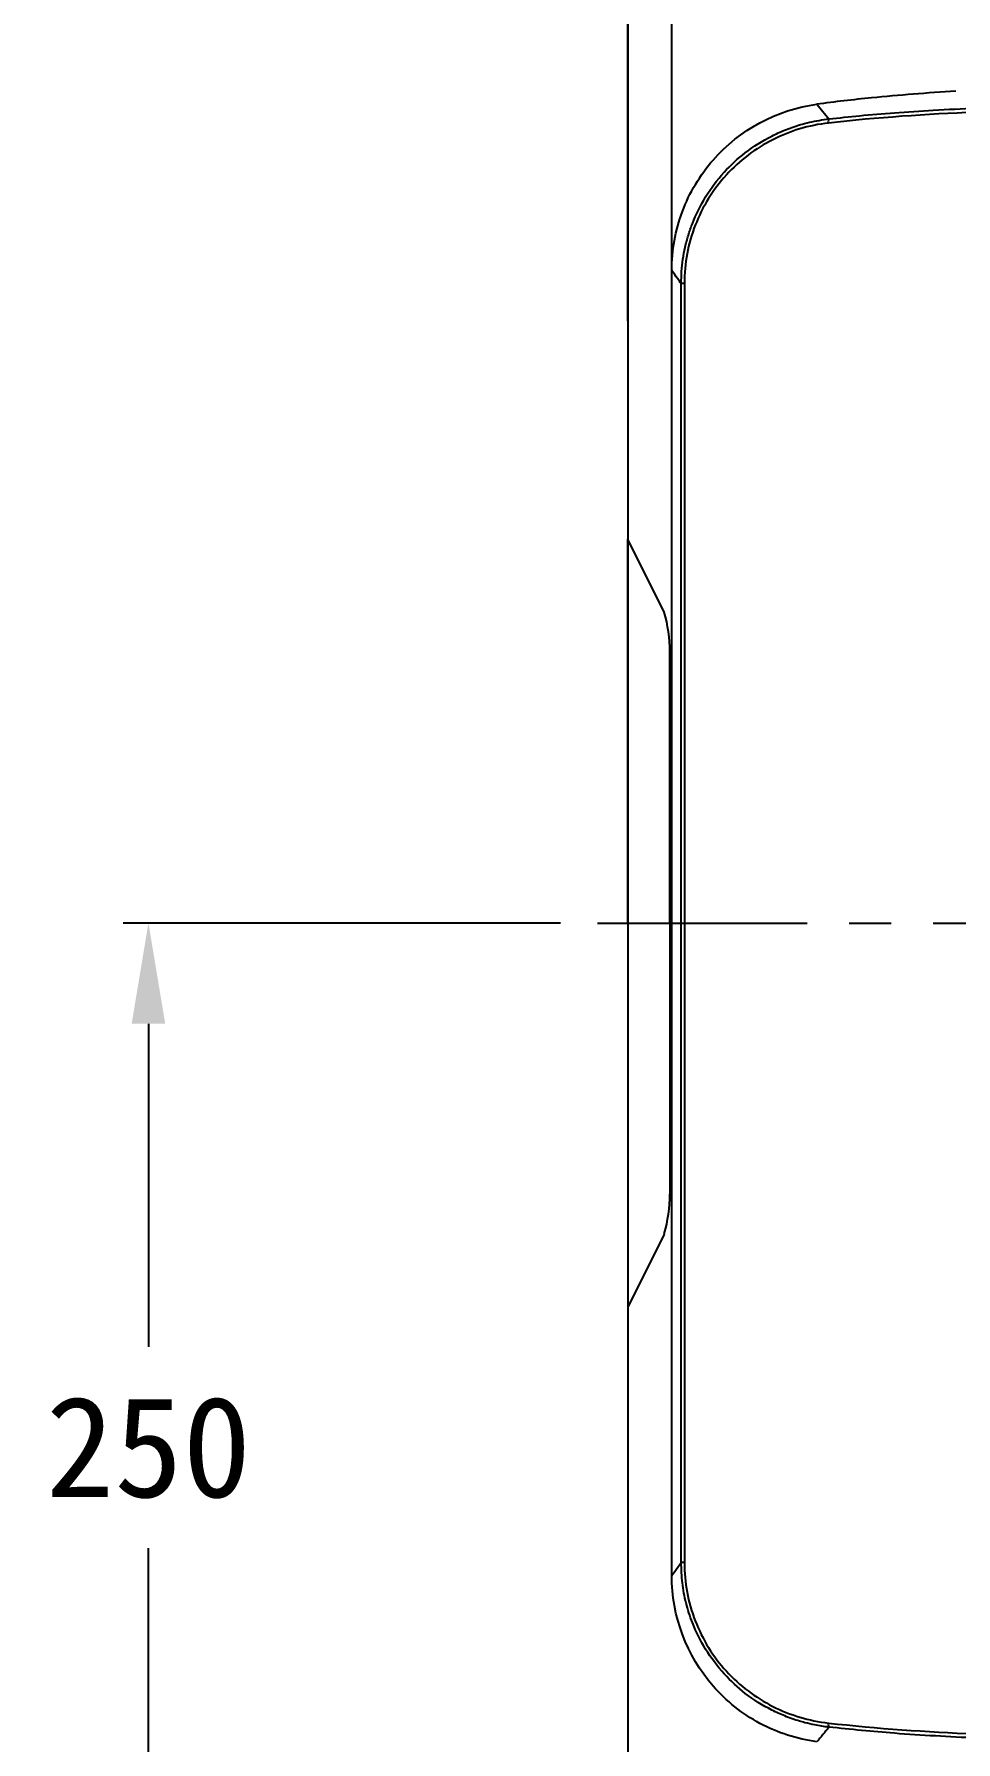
# Model space of a CAD drawing. Extents: x -2137 to 3740, y 68 to 2359.
# Drawn here: x 1163.6 to 1383.4, y 1499.8 to 1906.7 of the extents above; entities that cross this region are included whole.
import ezdxf

# ---------------------------------------------------------------- set-up
doc = ezdxf.new("R2010")
doc.units = 0
doc.header["$LTSCALE"] = 20
doc.header["$MEASUREMENT"] = 0
doc.linetypes.add('CENTER', pattern=[2, 1.25, -0.25, 0.25, -0.25])
doc.layers.get('0').update_dxf_attribs({"linetype": 'CONTINUOUS'})
doc.layers.get('DEFPOINTS').update_dxf_attribs({"linetype": 'CONTINUOUS'})
for name, color, linetype in [('1', 7, 'CONTINUOUS'), ('6', 6, 'CONTINUOUS'), ('CENTER', 2, 'CENTER')]:
    doc.layers.add(name, color=color, linetype=linetype)
doc.dimstyles.get("Standard").update_dxf_attribs({"dimtxt": 2.7, "dimasz": 2.5, "dimexe": 1.5, "dimexo": 1.5, "dimgap": 1.5, "dimtad": 1, "dimdec": 0, "dimlfac": 10, "dimzin": 0, "dimdsep": 46, "dimtxsty": 'Standard', "dimcen": 0, "dimclrt": 2, "dimadec": 0, "dimazin": 0, "dimtfac": 1, "dimtdec": 0, "dimtmove": 0, "dimatfit": 3, "dimfxl": 0, "dimtolj": 1, "dimtzin": 0, "dimarcsym": 0})

# ---------------------------------------------------------------- blocks, each defined once
blk = doc.blocks.new('*D31')
at = {"color": 3, "lineweight": -2}
for p, q in [((1289.12, 1694.9), (1184.86, 1694.9)), ((1190.86, 1670.9), (1190.86, 1593.9)), ((1190.86, 1468.9), (1190.86, 1545.9)), ((1291.5, 1444.9), (1184.86, 1444.9))]:
    blk.add_line(p, q, dxfattribs=at)
at = {"color": 3}
for points in [[(1186.86, 1670.9), (1194.86, 1670.9), (1190.86, 1694.9)], [(1186.86, 1468.9), (1194.86, 1468.9), (1190.86, 1444.9)]]:
    blk.add_solid(points, dxfattribs=at)
at = {"layer": 'DEFPOINTS', "color": 0}
for p in [(1290.92, 1694.9), (1190.86, 1444.9), (1293.3, 1444.9)]:
    blk.add_point(p, dxfattribs=at)
at = {"color": 2, "insert": (1190.86, 1569.9), "char_height": 24, "attachment_point": 5}
blk.add_mtext('\\A1;250', dxfattribs=at)
blk = doc.blocks.new('*D27')
at = {"color": 3, "lineweight": -2}
for p, q in [((1305.18, 1838.43), (1305.18, 1973.13)), ((1315.64, 1838.43), (1315.64, 1973.13)), ((1281.18, 1967.13), (1205.18, 1967.13)), ((1315.64, 1967.13), (1305.18, 1967.13)), ((1339.64, 1967.13), (1363.64, 1967.13))]:
    blk.add_line(p, q, dxfattribs=at)
at = {"color": 3}
for points in [[(1281.18, 1971.13), (1281.18, 1963.13), (1305.18, 1967.13)], [(1339.64, 1971.13), (1339.64, 1963.13), (1315.64, 1967.13)]]:
    blk.add_solid(points, dxfattribs=at)
at = {"layer": 'DEFPOINTS', "color": 0}
for p in [(1315.64, 1967.13), (1305.18, 1836.63), (1315.64, 1836.63)]:
    blk.add_point(p, dxfattribs=at)
at = {"color": 2, "insert": (1231.18, 1991.13), "char_height": 24, "attachment_point": 5}
blk.add_mtext('\\A1;10', dxfattribs=at)
blk = doc.blocks.new('A$Cca7b564f')
at = {"layer": '1', "color": 7, "linetype": 'Continuous'}
for p, q in [((0, 44.75), (0, 355.75)), ((2.25, 47.86), (2.25, 352.63)), ((3.01, 352.63), (2.25, 352.63)), ((3.01, 352.63), (3.01, 47.86)), ((3.01, 47.86), (2.25, 47.86))]:
    blk.add_line(p, q, dxfattribs=at)
for centre, major_axis, start_param, end_param in [((37.6, 390.88), (0.113, -0.994), 3.195537, 4.685027), ((37.6, 9.61), (0.113, 0.994), 1.598159, 3.087648)]:
    blk.add_ellipse(centre, major_axis=major_axis, ratio=0.24046, start_param=start_param, end_param=end_param, dxfattribs=at)
for points, knots in [([(0, 355.75), (0, 360.58), (0.86, 365.29), (4.24, 374.31), (6.71, 378.44), (16.18, 389.29), (25.05, 394.08), (34.63, 395.37)], [0, 0, 0, 0, 0.25, 0.25, 0.5, 0.5, 1, 1, 1, 1]), ([(67.76, 398.49), (60.94, 398.05), (54.22, 397.53), (43.23, 396.44), (38.86, 395.94), (34.63, 395.37)], [0, 0, 0, 0, 0.595329, 0.595329, 1, 1, 1, 1]), ([(2.25, 352.63), (2.28, 353.6), (2.32, 355.55), (2.65, 358.45), (3.19, 361.33), (3.93, 364.16), (5.35, 368.25), (7.94, 373.48), (12.24, 379.19), (17.59, 384.11), (22.6, 387.27), (27.03, 389.29), (30.05, 390.35), (33.57, 391.3), (35.93, 391.65), (37.47, 391.87)], [0, 0, 0, 0, 0.049807, 0.099859, 0.15002, 0.200146, 0.250096, 0.372417, 0.499775, 0.618517, 0.749416, 0.808015, 0.874338, 0.917861, 1, 1, 1, 1]), ([(37.36, 390.88), (32.73, 390.36), (28.23, 389.01), (19.98, 384.83), (16.18, 381.97), (11.45, 376.78), (10, 374.87), (7.53, 370.87), (6.48, 368.77), (3.9, 362.13), (3.01, 357.43), (3.01, 352.63)], [0, 0, 0, 0, 0.25, 0.25, 0.5, 0.5, 0.625, 0.625, 0.75, 0.75, 1, 1, 1, 1]), ([(37.47, 391.87), (39.91, 392.14), (45.11, 392.69), (53.42, 393.38), (62.71, 394), (69.23, 394.32), (72.66, 394.48)], [0, 0, 0, 0, 0.208474, 0.444593, 0.708427, 1, 1, 1, 1]), ([(2.25, 352.63), (1.98, 353.01), (1.7, 353.39), (0.95, 354.43), (0.47, 355.09), (0, 355.75)], [0, 0, 0, 0, 0.368266, 0.368266, 1, 1, 1, 1]), ([(0, 44.75), (0.47, 45.4), (0.95, 46.06), (1.7, 47.1), (1.98, 47.48), (2.25, 47.86)], [0, 0, 0, 0, 0.631734, 0.631734, 1, 1, 1, 1]), ([(37.47, 8.62), (36.35, 8.77), (34.43, 9.04), (32.12, 9.58), (29.72, 10.26), (27.06, 11.19), (22.63, 13.2), (17.61, 16.36), (12.26, 21.29), (7.96, 26.99), (5.06, 32.81), (3.36, 38.18), (2.43, 42.98), (2.31, 46.24), (2.25, 47.86)], [0, 0, 0, 0, 0.060037, 0.102104, 0.125127, 0.191082, 0.250117, 0.381065, 0.499844, 0.627248, 0.749619, 0.833068, 0.916747, 1, 1, 1, 1]), ([(3.01, 47.86), (3.01, 43.06), (3.9, 38.35), (7.34, 29.49), (9.86, 25.45), (16.22, 18.48), (19.95, 15.67), (28.3, 11.45), (32.73, 10.13), (37.36, 9.61)], [0, 0, 0, 0, 0.25, 0.25, 0.5, 0.5, 0.75, 0.75, 1, 1, 1, 1]), ([(34.63, 5.12), (29.84, 5.77), (25.28, 7.25), (16.8, 11.8), (13.03, 14.81), (3.56, 25.65), (0, 35.09), (0, 44.75)], [0, 0, 0, 0, 0.25, 0.25, 0.5, 0.5, 1, 1, 1, 1]), ([(72.66, 6.01), (66.13, 6.33), (54.38, 6.91), (42.68, 8.09), (37.47, 8.62)], [0, 0, 0, 0, 0.55541, 1, 1, 1, 1])]:
    blk.add_open_spline(points, degree=3, knots=knots, dxfattribs=at)
for points in [[(34.63, 395.37), (35.58, 394.21), (36.53, 393.04), (37.47, 391.87)], [(72.47, 393.48), (60.74, 392.97), (49.03, 392.21), (37.36, 390.88)], [(37.47, 8.62), (36.53, 7.45), (35.58, 6.28), (34.63, 5.12)], [(37.36, 9.61), (49.03, 8.28), (60.74, 7.52), (72.47, 7.01)]]:
    blk.add_open_spline(points, degree=3, dxfattribs=at)
blk = doc.blocks.new('*D25')
at = {"color": 3, "lineweight": -2}
for p, q in [((1315.64, 1696.7), (1315.64, 1973.13)), ((1915.38, 1696.7), (1915.38, 1973.13)), ((1339.64, 1967.13), (1891.38, 1967.13))]:
    blk.add_line(p, q, dxfattribs=at)
at = {"color": 3}
for points in [[(1339.64, 1971.13), (1339.64, 1963.13), (1315.64, 1967.13)], [(1891.38, 1971.13), (1891.38, 1963.13), (1915.38, 1967.13)]]:
    blk.add_solid(points, dxfattribs=at)
at = {"layer": 'DEFPOINTS', "color": 0}
for p in [(1915.38, 1967.13), (1315.64, 1694.9), (1915.38, 1694.9)]:
    blk.add_point(p, dxfattribs=at)
at = {"color": 2, "insert": (1615.51, 1991.13), "char_height": 24, "attachment_point": 5}
blk.add_mtext('\\A1;600', dxfattribs=at)

msp = doc.modelspace()

# ---------------------------------------------------------------- linework, layer by layer
at = {"color": 6}
for p, q in [((1305.18, 1694.9), (1305.18, 1786.4)), ((1313.87, 1769), (1305.18, 1786.4)), ((1315.18, 1694.9), (1315.18, 1759.51)), ((1305.18, 1694.9), (1305.18, 1603.4)), ((1315.18, 1694.9), (1315.18, 1630.3)), ((1313.87, 1620.8), (1305.18, 1603.4))]:
    msp.add_line(p, q, dxfattribs=at)
for centre, start, end in [((1280.18, 1759.51), 0, 15.7342), ((1280.18, 1630.3), 344.2658, 0)]:
    msp.add_arc(centre, 35, start, end, dxfattribs=at)
at = {"layer": '6'}
msp.add_lwpolyline([(3740.36, 2219.94), (1305.18, 2219.94), (1305.18, 294.9), (3232.68, 294.9), (3232.68, 1156.08)], dxfattribs=at)
at = {"layer": 'CENTER', "color": 2, "linetype": 'CENTER', "ltscale": 2}
msp.add_line((1297.97, 1694.9), (1965.09, 1694.9), dxfattribs=at)
at = {"layer": 'DEFPOINTS', "color": 0, "linetype": 'ByBlock'}
msp.add_point((1315.18, 1694.9), dxfattribs=at)

# ---------------------------------------------------------------- block references
msp.add_blockref('A$Cca7b564f', (1315.64, 1494.66))

# ---------------------------------------------------------------- dimensions: what is measured, and where the dimension line sits
dim = msp.add_linear_dim(base=(1315.64, 1967.13), p1=(1305.18, 1836.63), p2=(1315.64, 1836.63), dimstyle='Standard', override={"dimscale": 1.2, "dimtxt": 20, "dimasz": 20, "dimexe": 5, "dimgap": 10, "dimtoh": 1, "dimlfac": 1, "dimzin": 12, "dimclrd": 3, "dimclre": 3, "dimazin": 2, "dimarcsym": 1})
dim.commit()
dim.dimension.update_dxf_attribs({"geometry": '*D27', "text_midpoint": (1231.18, 1967.13), "dimtype": 160})
dim = msp.add_linear_dim(base=(1915.38, 1967.13), p1=(1315.64, 1694.9), p2=(1915.38, 1694.9), dimstyle='Standard', override={"dimscale": 1.2, "dimtxt": 20, "dimasz": 20, "dimexe": 5, "dimgap": 10, "dimlfac": 1, "dimzin": 8, "dimclrd": 3, "dimclre": 3, "dimazin": 2})
dim.commit()
dim.dimension.update_dxf_attribs({"geometry": '*D25', "text_midpoint": (1615.51, 1991.13)})
dim = msp.add_linear_dim(base=(1190.86, 1444.9), p1=(1290.92, 1694.9), p2=(1293.3, 1444.9), angle=90, dimstyle='Standard', override={"dimscale": 1.2, "dimtxt": 20, "dimasz": 20, "dimexe": 5, "dimgap": 10, "dimtih": 1, "dimtoh": 1, "dimlfac": 1, "dimzin": 12, "dimclrd": 3, "dimclre": 3, "dimazin": 2, "dimarcsym": 1})
dim.commit()
dim.dimension.update_dxf_attribs({"geometry": '*D31', "text_midpoint": (1190.86, 1569.9)})

doc.saveas('drawing.dxf')
